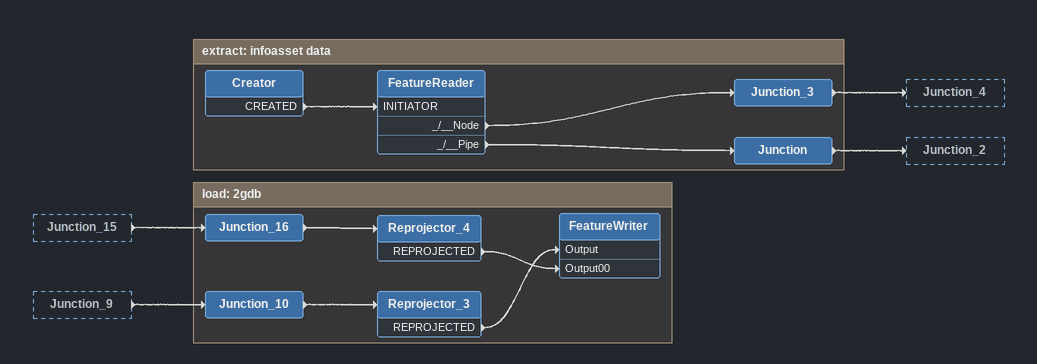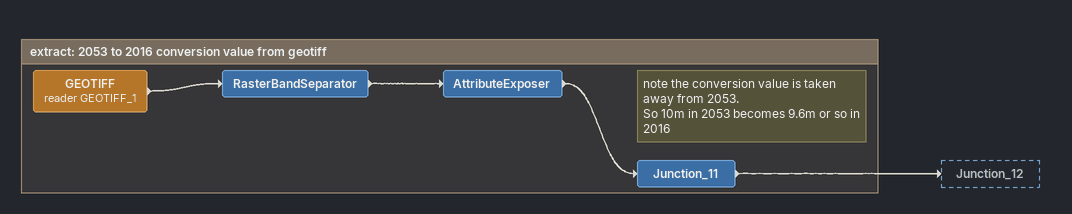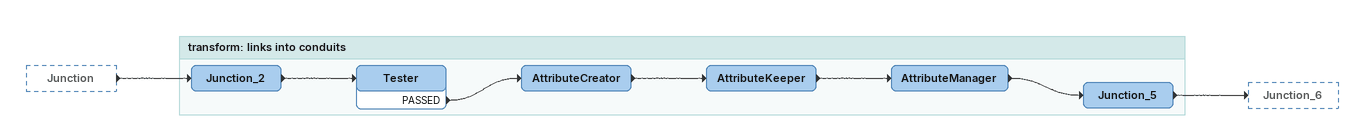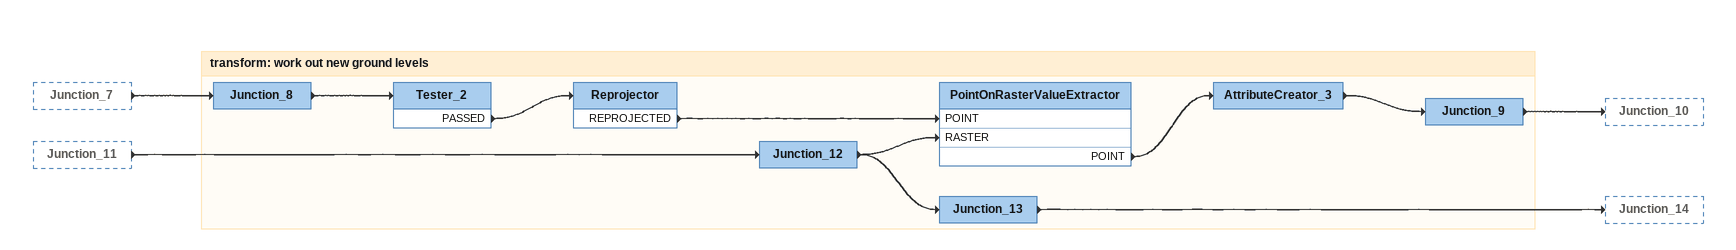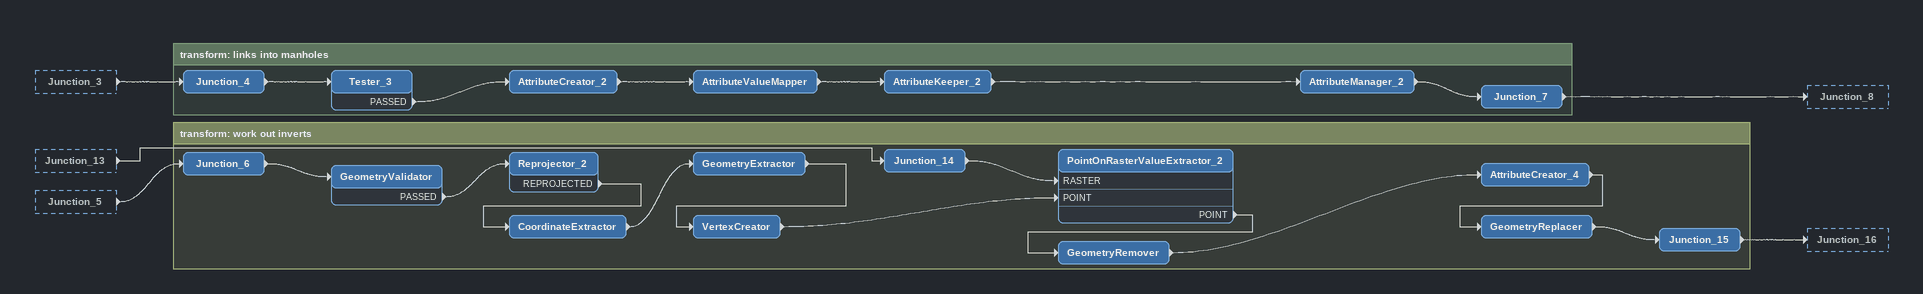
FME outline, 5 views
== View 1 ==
Junction_15 [outside]
    -> Junction_16
Junction_9 [outside]
    -> Junction_10

Bookmark: extract: infoasset data
Creator
    CREATED -> FeatureReader [INITIATOR]
FeatureReader
    _/__Node -> Junction_3
    _/__Pipe -> Junction
Junction_3
    -> Junction_4
Junction
    -> Junction_2

Bookmark: load: 2gdb
Junction_10
    -> Reprojector_3
Reprojector_3
    REPROJECTED -> FeatureWriter [Output]
Junction_16
    -> Reprojector_4
Reprojector_4
    REPROJECTED -> FeatureWriter [Output00]
FeatureWriter

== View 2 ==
Bookmark: extract: 2053 to 2016 conversion value from geotiff
GEOTIFF (reader GEOTIFF_1)
    -> RasterBandSeparator
RasterBandSeparator
    -> AttributeExposer
AttributeExposer
    -> Junction_11
Note: note the conversion value is taken away from 2053. / So 10m in 2053 becomes 9.6m or so in 2016
Junction_11
    -> Junction_12

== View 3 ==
Junction [outside]
    -> Junction_2

Bookmark: transform: links into conduits
Junction_2
    -> Tester
Tester
    PASSED -> AttributeCreator
AttributeCreator
    -> AttributeKeeper
AttributeKeeper
    -> AttributeManager
AttributeManager
    -> Junction_5
Junction_5
    -> Junction_6

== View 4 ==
Junction_7 [outside]
    -> Junction_8
Junction_11 [outside]
    -> Junction_12

Bookmark: transform: work out new ground levels
Junction_12
    -> PointOnRasterValueExtractor [RASTER]
    -> Junction_13
Junction_13
    -> Junction_14
Junction_8
    -> Tester_2
Tester_2
    PASSED -> Reprojector
Reprojector
    REPROJECTED -> PointOnRasterValueExtractor [POINT]
PointOnRasterValueExtractor
    POINT -> AttributeCreator_3
AttributeCreator_3
    -> Junction_9
Junction_9
    -> Junction_10

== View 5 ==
Junction_3 [outside]
    -> Junction_4
Junction_13 [outside]
    -> Junction_14
Junction_5 [outside]
    -> Junction_6

Bookmark: transform: work out inverts
Junction_14
    -> PointOnRasterValueExtractor_2 [RASTER]
Junction_6
    -> GeometryValidator
GeometryValidator
    PASSED -> Reprojector_2
Reprojector_2
    REPROJECTED -> CoordinateExtractor
CoordinateExtractor
    -> GeometryExtractor
GeometryExtractor
    -> VertexCreator
VertexCreator
    -> PointOnRasterValueExtractor_2 [POINT]
PointOnRasterValueExtractor_2
    POINT -> GeometryRemover
GeometryRemover
    -> AttributeCreator_4
AttributeCreator_4
    -> GeometryReplacer
GeometryReplacer
    -> Junction_15
Junction_15
    -> Junction_16

Bookmark: transform: links into manholes
Junction_4
    -> Tester_3
Tester_3
    PASSED -> AttributeCreator_2
AttributeCreator_2
    -> AttributeValueMapper
AttributeValueMapper
    -> AttributeKeeper_2
AttributeKeeper_2
    -> AttributeManager_2
AttributeManager_2
    -> Junction_7
Junction_7
    -> Junction_8
